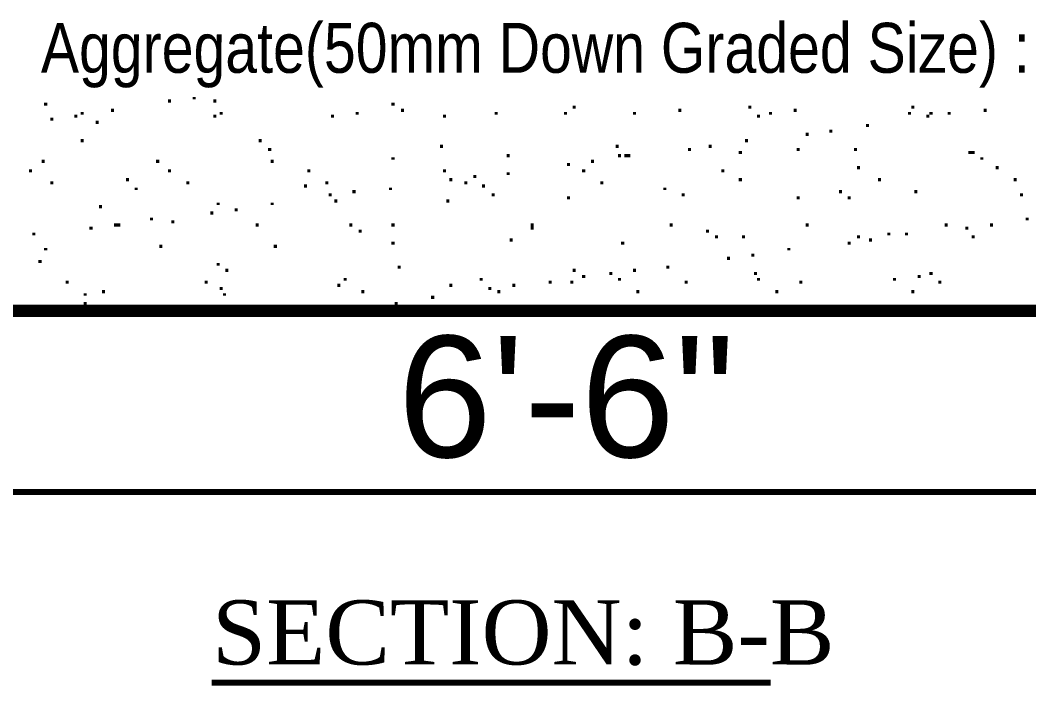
# Model space of a CAD drawing. Header units: millimetres. Extents: x 5 to 350, y 3 to 213.
# Drawn here: x 206.12 to 234.39, y 85.34 to 104 of the extents above; entities that cross this region are included whole.
import ezdxf

# ---------------------------------------------------------------- set-up
doc = ezdxf.new("R2010")
doc.units = ezdxf.units.MM
doc.layers.add('P', color=255, linetype='Continuous')
doc.layers.add('T', color=255, linetype='Continuous')
doc.styles.get("Standard").update_dxf_attribs({"font": 'arial.ttf'})

msp = doc.modelspace()

# ---------------------------------------------------------------- linework, layer by layer
at = {"layer": 'P'}
for points, const_width in [([(210.308, 101.688), (210.308, 101.776)], 0.085), ([(210.996, 101.776), (210.996, 101.847)], 0.085), ([(211.578, 101.688), (211.578, 101.776)], 0.085), ([(206.834, 101.6), (206.834, 101.688)], 0.085), ([(208.703, 101.424), (208.703, 101.512)], 0.085), ([(216.57, 101.6), (216.57, 101.688)], 0.085), ([(216.835, 101.424), (216.835, 101.512)], 0.085), ([(221.65, 101.512), (221.65, 101.6)], 0.085), ([(224.614, 101.424), (224.614, 101.512)], 0.085), ([(226.572, 101.512), (226.572, 101.6)], 0.085), ([(227.842, 101.424), (227.842, 101.512)], 0.085), ([(231.14, 101.512), (231.14, 101.6)], 0.085), ([(233.168, 101.424), (233.168, 101.512)], 0.085), ([(207.01, 101.177), (207.01, 101.265)], 0.085), ([(207.68, 101.265), (207.68, 101.353)], 0.085), ([(207.857, 101.353), (207.857, 101.424)], 0.085), ([(211.578, 101.265), (211.578, 101.353)], 0.085), ([(211.755, 101.353), (211.755, 101.424)], 0.085), ([(214.877, 101.265), (214.877, 101.353)], 0.085), ([(215.565, 101.353), (215.565, 101.424)], 0.085), ([(218.017, 101.265), (218.017, 101.353)], 0.085), ([(219.463, 101.353), (219.463, 101.424)], 0.085), ([(221.403, 101.353), (221.403, 101.424)], 0.085), ([(223.344, 101.353), (223.344, 101.424)], 0.085), ([(226.818, 101.265), (226.818, 101.353)], 0.085), ([(227.154, 101.353), (227.154, 101.424)], 0.085), ([(231.052, 101.353), (231.052, 101.424)], 0.085), ([(231.563, 101.265), (231.563, 101.353)], 0.085), ([(231.652, 101.353), (231.652, 101.424)], 0.085), ([(232.163, 101.353), (232.163, 101.424)], 0.085), ([(208.28, 101.088), (208.28, 101.177)], 0.085), ([(228.847, 100.842), (228.847, 100.93)], 0.085), ([(229.87, 101), (229.87, 101.088)], 0.085), ([(207.857, 100.577), (207.857, 100.665)], 0.085), ([(212.848, 100.577), (212.848, 100.665)], 0.085), ([(226.483, 100.577), (226.483, 100.665)], 0.085), ([(228.177, 100.753), (228.177, 100.842)], 0.085), ([(213.113, 100.33), (213.113, 100.418)], 0.085), ([(217.928, 100.418), (217.928, 100.506)], 0.085), ([(222.85, 100.418), (222.85, 100.506)], 0.085), ([(224.878, 100.33), (224.878, 100.418)], 0.085), ([(225.46, 100.418), (225.46, 100.506)], 0.085), ([(227.93, 100.33), (227.93, 100.418)], 0.085), ([(229.535, 100.33), (229.535, 100.418)], 0.085), ([(206.763, 99.995), (206.763, 100.083)], 0.085), ([(209.973, 99.995), (209.973, 100.083)], 0.085), ([(213.184, 99.995), (213.184, 100.083)], 0.085), ([(216.57, 100.083), (216.57, 100.154)], 0.085), ([(219.798, 100.154), (219.798, 100.242)], 0.085), ([(222.162, 99.995), (222.162, 100.083)], 0.085), ([(222.92, 100.154), (222.92, 100.242)], 0.085), ([(223.097, 100.154), (223.097, 100.242)], 0.085), ([(223.185, 100.154), (223.185, 100.242)], 0.085), ([(226.307, 100.242), (226.307, 100.33)], 0.085), ([(232.745, 100.242), (232.745, 100.33)], 0.085), ([(232.833, 100.242), (232.833, 100.33)], 0.085), ([(233.08, 100.083), (233.08, 100.154)], 0.085), ([(206.41, 99.73), (206.41, 99.818)], 0.085), ([(210.308, 99.73), (210.308, 99.818)], 0.085), ([(214.207, 99.73), (214.207, 99.818)], 0.085), ([(218.017, 99.73), (218.017, 99.818)], 0.085), ([(221.492, 99.907), (221.492, 99.995)], 0.085), ([(221.915, 99.73), (221.915, 99.818)], 0.085), ([(225.813, 99.73), (225.813, 99.818)], 0.085), ([(229.623, 99.818), (229.623, 99.907)], 0.085), ([(233.504, 99.818), (233.504, 99.907)], 0.085), ([(209.127, 99.483), (209.127, 99.572)], 0.085), ([(218.193, 99.483), (218.193, 99.572)], 0.085), ([(218.863, 99.572), (218.863, 99.66)], 0.085), ([(219.798, 99.66), (219.798, 99.73)], 0.085), ([(226.307, 99.483), (226.307, 99.572)], 0.085), ([(230.205, 99.483), (230.205, 99.572)], 0.085), ([(234.015, 99.483), (234.015, 99.572)], 0.085), ([(207.01, 99.395), (207.01, 99.483)], 0.085), ([(209.374, 99.236), (209.374, 99.307)], 0.085), ([(210.82, 99.395), (210.82, 99.483)], 0.085), ([(214.118, 99.307), (214.118, 99.395)], 0.085), ([(214.718, 99.395), (214.718, 99.483)], 0.085), ([(215.477, 99.148), (215.477, 99.236)], 0.085), ([(216.5, 99.236), (216.5, 99.307)], 0.085), ([(218.616, 99.395), (218.616, 99.483)], 0.085), ([(219.11, 99.307), (219.11, 99.395)], 0.085), ([(222.426, 99.395), (222.426, 99.483)], 0.085), ([(224.19, 99.236), (224.19, 99.307)], 0.085), ([(229.112, 99.148), (229.112, 99.236)], 0.085), ([(231.228, 99.148), (231.228, 99.236)], 0.085), ([(214.806, 99.06), (214.806, 99.148)], 0.085), ([(214.965, 98.884), (214.965, 98.972)], 0.085), ([(218.105, 98.884), (218.105, 98.972)], 0.085), ([(219.375, 99.06), (219.375, 99.148)], 0.085), ([(221.492, 98.972), (221.492, 99.06)], 0.085), ([(224.702, 99.06), (224.702, 99.148)], 0.085), ([(227.93, 98.972), (227.93, 99.06)], 0.085), ([(229.358, 98.972), (229.358, 99.06)], 0.085), ([(234.192, 99.06), (234.192, 99.148)], 0.085), ([(208.368, 98.725), (208.368, 98.813)], 0.085), ([(211.667, 98.813), (211.667, 98.884)], 0.085), ([(212.178, 98.637), (212.178, 98.725)], 0.085), ([(213.184, 98.813), (213.184, 98.884)], 0.085), ([(209.797, 98.39), (209.797, 98.46)], 0.085), ([(210.397, 98.302), (210.397, 98.39)], 0.085), ([(211.49, 98.548), (211.49, 98.637)], 0.085), ([(234.35, 98.39), (234.35, 98.46)], 0.085), ([(208.104, 98.125), (208.104, 98.213)], 0.085), ([(208.792, 98.213), (208.792, 98.302)], 0.085), ([(208.88, 98.213), (208.88, 98.302)], 0.085), ([(212.76, 98.213), (212.76, 98.302)], 0.085), ([(215.388, 98.213), (215.388, 98.302)], 0.085), ([(215.653, 98.037), (215.653, 98.125)], 0.085), ([(216.57, 98.213), (216.57, 98.302)], 0.085), ([(220.468, 98.213), (220.468, 98.302)], 0.085), ([(220.468, 98.125), (220.468, 98.213)], 0.085), ([(224.367, 98.213), (224.367, 98.302)], 0.085), ([(225.39, 98.037), (225.39, 98.125)], 0.085), ([(228.177, 98.213), (228.177, 98.302)], 0.085), ([(232.075, 98.213), (232.075, 98.302)], 0.085), ([(232.657, 98.125), (232.657, 98.213)], 0.085), ([(233.345, 98.213), (233.345, 98.302)], 0.085), ([(206.498, 97.966), (206.498, 98.037)], 0.085), ([(216.57, 97.702), (216.57, 97.79)], 0.085), ([(219.886, 97.79), (219.886, 97.878)], 0.085), ([(223.008, 97.702), (223.008, 97.79)], 0.085), ([(225.637, 97.878), (225.637, 97.966)], 0.085), ([(226.395, 97.878), (226.395, 97.966)], 0.085), ([(229.358, 97.702), (229.358, 97.79)], 0.085), ([(229.623, 97.878), (229.623, 97.966)], 0.085), ([(229.958, 97.79), (229.958, 97.878)], 0.085), ([(230.47, 97.966), (230.47, 98.037)], 0.085), ([(230.964, 97.966), (230.964, 98.037)], 0.085), ([(232.833, 97.878), (232.833, 97.966)], 0.085), ([(206.834, 97.543), (206.834, 97.614)], 0.085), ([(210.062, 97.614), (210.062, 97.702)], 0.085), ([(213.272, 97.614), (213.272, 97.702)], 0.085), ([(227.665, 97.543), (227.665, 97.614)], 0.085), ([(206.675, 97.19), (206.675, 97.278)], 0.085), ([(225.972, 97.278), (225.972, 97.367)], 0.085), ([(226.66, 97.367), (226.66, 97.455)], 0.085), ([(211.667, 97.12), (211.667, 97.19)], 0.085), ([(211.914, 96.943), (211.914, 97.032)], 0.085), ([(216.747, 97.032), (216.747, 97.12)], 0.085), ([(221.65, 96.943), (221.65, 97.032)], 0.085), ([(222.673, 96.855), (222.673, 96.943)], 0.085), ([(223.344, 96.943), (223.344, 97.032)], 0.085), ([(224.278, 97.032), (224.278, 97.12)], 0.085), ([(226.73, 96.855), (226.73, 96.943)], 0.085), ([(231.652, 96.855), (231.652, 96.943)], 0.085), ([(207.433, 96.608), (207.433, 96.696)], 0.085), ([(211.332, 96.608), (211.332, 96.696)], 0.085), ([(215.23, 96.696), (215.23, 96.767)], 0.085), ([(219.04, 96.696), (219.04, 96.767)], 0.085), ([(220.98, 96.608), (220.98, 96.696)], 0.085), ([(221.58, 96.608), (221.58, 96.696)], 0.085), ([(221.915, 96.767), (221.915, 96.855)], 0.085), ([(222.92, 96.696), (222.92, 96.767)], 0.085), ([(224.79, 96.608), (224.79, 96.696)], 0.085), ([(226.818, 96.696), (226.818, 96.767)], 0.085), ([(228, 96.608), (228, 96.696)], 0.085), ([(230.628, 96.696), (230.628, 96.767)], 0.085), ([(231.316, 96.767), (231.316, 96.855)], 0.085), ([(231.898, 96.608), (231.898, 96.696)], 0.085), ([(208.456, 96.344), (208.456, 96.432)], 0.085), ([(211.755, 96.432), (211.755, 96.52)], 0.085), ([(215.053, 96.52), (215.053, 96.608)], 0.085), ([(215.724, 96.344), (215.724, 96.432)], 0.085), ([(218.193, 96.52), (218.193, 96.608)], 0.085), ([(219.287, 96.432), (219.287, 96.52)], 0.085), ([(219.534, 96.344), (219.534, 96.432)], 0.085), ([(219.957, 96.52), (219.957, 96.608)], 0.085), ([(223.432, 96.344), (223.432, 96.432)], 0.085), ([(227.33, 96.344), (227.33, 96.432)], 0.085), ([(231.14, 96.344), (231.14, 96.432)], 0.085), ([(207.945, 96.273), (207.945, 96.344)], 0.085), ([(207.945, 96.008), (207.945, 96.097)], 0.085), ([(211.843, 96.273), (211.843, 96.344)], 0.085), ([(216.658, 96.008), (216.658, 96.097)], 0.085), ([(217.682, 96.185), (217.682, 96.273)], 0.085), ([(197.45, 95.85), (245.022, 95.85)], 0.339), ([(212.937, 95.92), (212.937, 96.008)], 0.085), ([(215.988, 95.92), (215.988, 96.008)], 0.085), ([(217.928, 95.92), (217.928, 96.008)], 0.085), ([(197.873, 90.77), (244.598, 90.77)], 0.169), ([(211.49, 85.425), (227.154, 85.425)], 0.169)]:
    msp.add_lwpolyline(points, dxfattribs=dict(at, const_width=const_width))

# ---------------------------------------------------------------- texts
at = {"layer": 'T', "attachment_point": 7}
for s, insert, char_height in [('{\\fArial Narrow|b0|i0|c0|p18;Aggregate(50mm Down Graded Size) : Sand}', (206.7, 102.1), 1.4), ('{\\fArial|b0|i0|c0|p18;6\'-6"}', (216.7, 91.7), 3.4), ('{\\fTimes New Roman|b0|i0|c0|p18;SECTION: B-B}', (211.5, 85.9), 1.8)]:
    msp.add_mtext(s, dxfattribs=dict(at, insert=insert, char_height=char_height))

doc.saveas('drawing.dxf')
